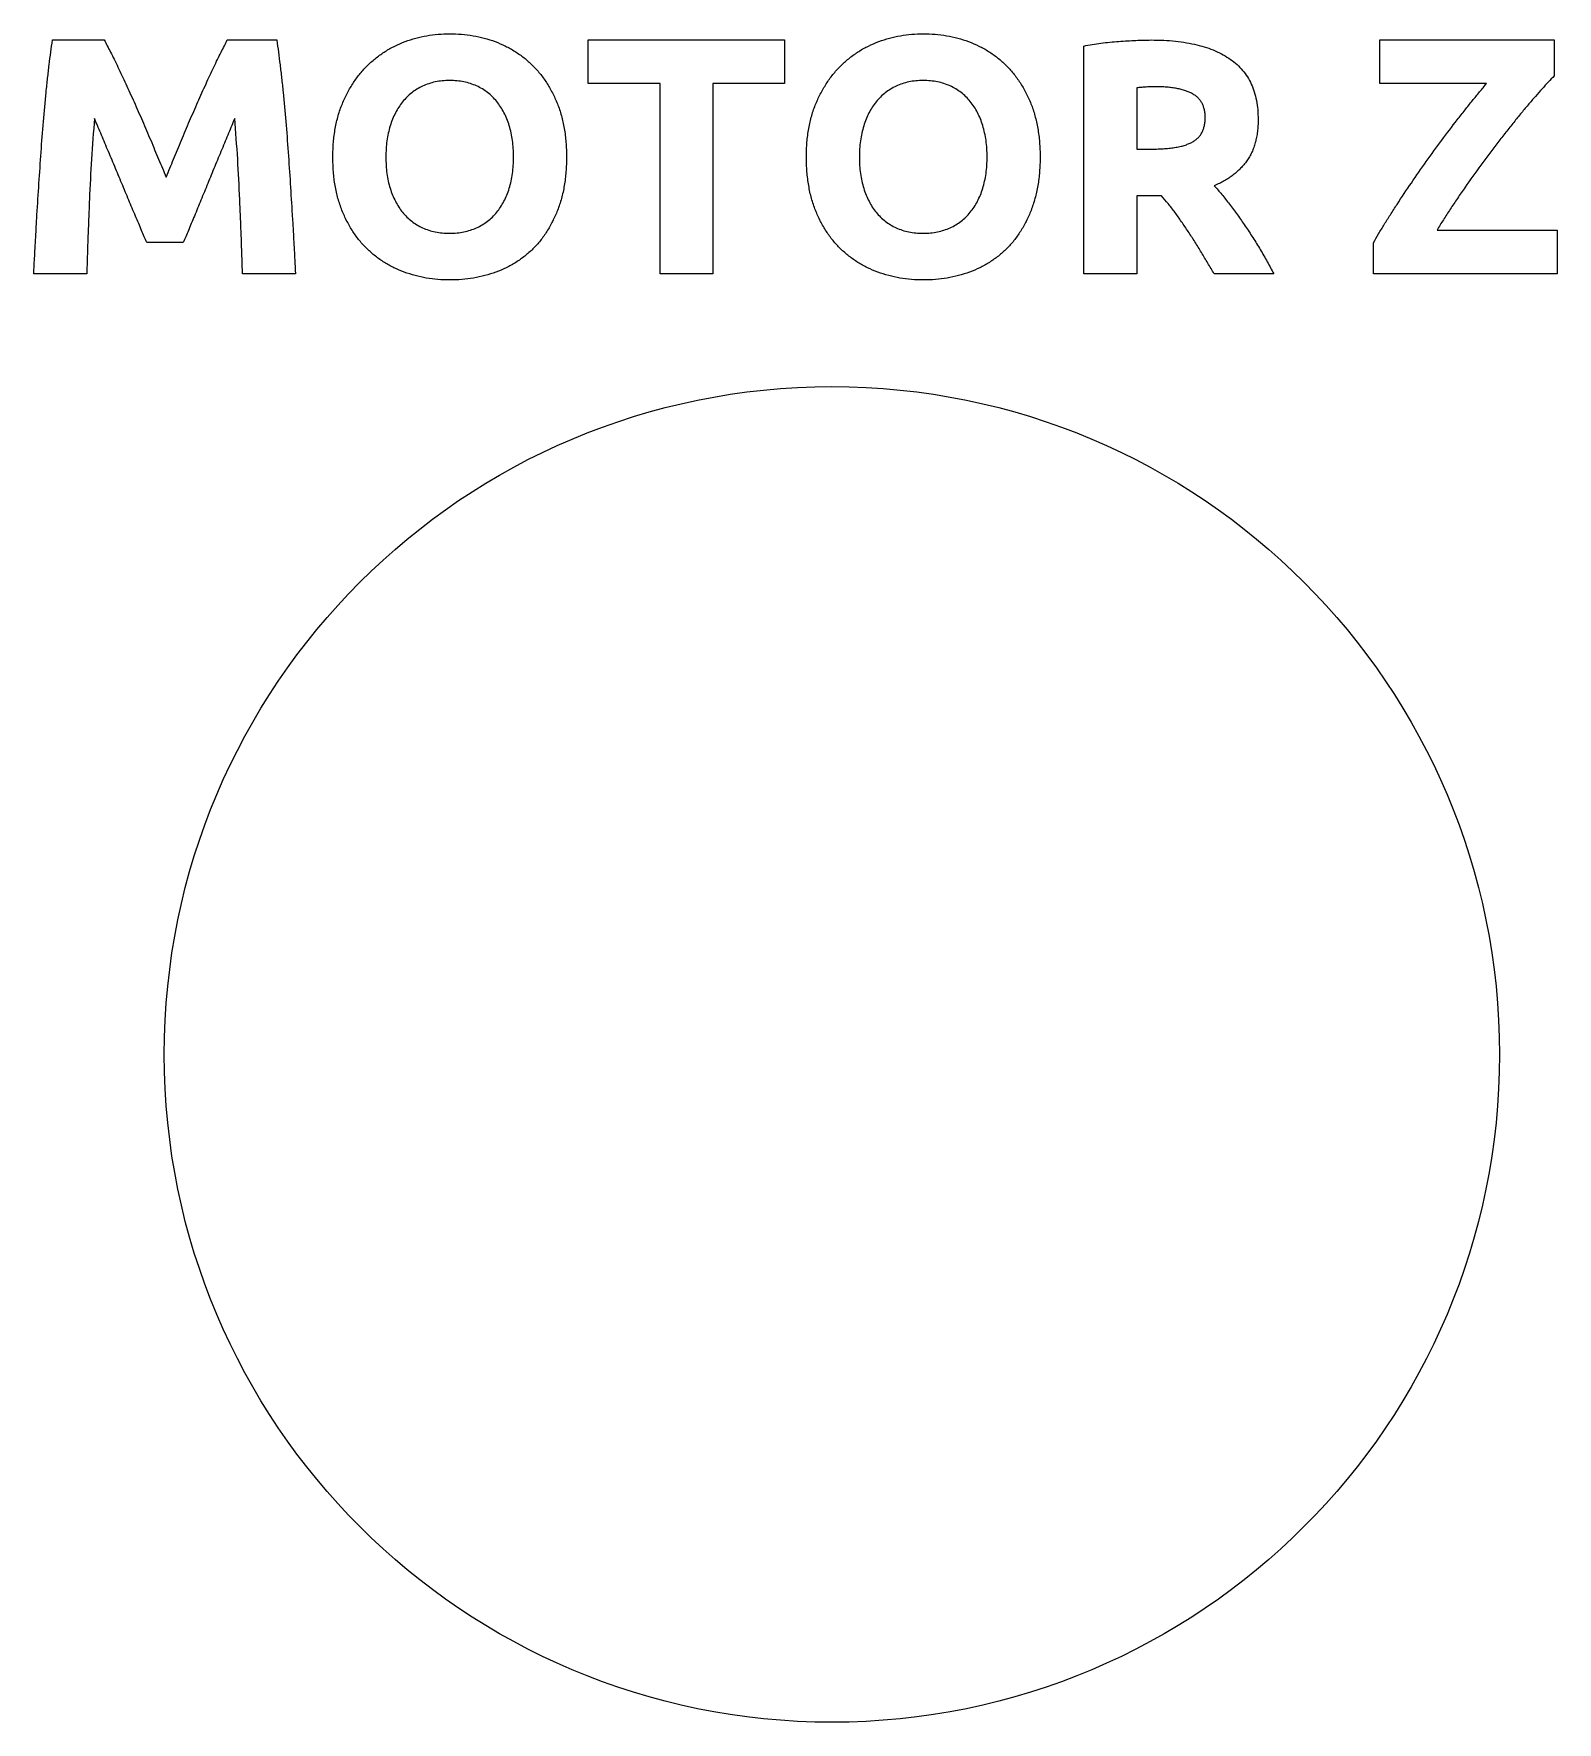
# Model space of a CAD drawing. Header units: millimetres. Extents: x 0 to 106, y -84 to 99.
# Drawn here: x 56.04 to 78.86, y 40.21 to 65.49 of the extents above; entities that cross this region are included whole.
import ezdxf

# ---------------------------------------------------------------- set-up
doc = ezdxf.new("R2010")
doc.units = ezdxf.units.MM
doc.layers.get('0').update_dxf_attribs({"lineweight": 5})
doc.layers.add('Layer1', color=50, linetype='Continuous', lineweight=15)

msp = doc.modelspace()

# ---------------------------------------------------------------- linework, layer by layer
for p, q in [((56.325, 65.4), (57.1, 65.4)), ((58.944, 65.4), (59.685, 65.4)), ((64.351, 65.4), (67.291, 65.4)), ((64.351, 64.747), (64.351, 65.4)), ((67.291, 65.4), (67.291, 64.747)), ((71.771, 61.9), (71.771, 65.31)), ((76.205, 65.4), (78.818, 65.4)), ((76.205, 64.747), (76.205, 65.4)), ((78.818, 65.4), (78.818, 64.863)), ((65.425, 64.747), (64.351, 64.747)), ((65.425, 61.9), (65.425, 64.747)), ((67.291, 64.747), (66.218, 64.747)), ((66.218, 64.747), (66.218, 61.9)), ((77.805, 64.747), (76.205, 64.747)), ((72.565, 64.685), (72.565, 63.767)), ((72.565, 63.767), (72.782, 63.767)), ((72.938, 63.067), (72.565, 63.067)), ((72.565, 63.067), (72.565, 61.9)), ((77.064, 62.554), (78.865, 62.553)), ((78.865, 62.553), (78.865, 61.9)), ((58.285, 62.367), (57.736, 62.367)), ((76.111, 61.9), (76.111, 62.362)), ((56.838, 61.9), (56.045, 61.9)), ((59.965, 61.9), (59.171, 61.9)), ((66.218, 61.9), (65.425, 61.9)), ((72.565, 61.9), (71.771, 61.9)), ((74.618, 61.9), (73.726, 61.9)), ((78.865, 61.9), (76.111, 61.9))]:
    msp.add_line(p, q)
for points, knots in [([(60.525, 63.648), (60.525, 63.685), (60.526, 63.758), (60.533, 63.867), (60.543, 63.972), (60.56, 64.073), (60.579, 64.172), (60.604, 64.266), (60.632, 64.358), (60.677, 64.473), (60.74, 64.61), (60.831, 64.762), (60.932, 64.901), (61.047, 65.025), (61.173, 65.135), (61.308, 65.232), (61.453, 65.312), (61.607, 65.379), (61.767, 65.429), (61.933, 65.467), (62.102, 65.489), (62.217, 65.492), (62.275, 65.493)], [0, 0, 0, 0, 0.039034, 0.07711, 0.113786, 0.149935, 0.184802, 0.219077, 0.252478, 0.285259, 0.349163, 0.410582, 0.470426, 0.529452, 0.587834, 0.645448, 0.703223, 0.761837, 0.820726, 0.879823, 0.939493, 1, 1, 1, 1]), ([(62.275, 65.493), (62.334, 65.492), (62.451, 65.489), (62.625, 65.467), (62.792, 65.429), (62.955, 65.379), (63.109, 65.312), (63.255, 65.232), (63.39, 65.136), (63.514, 65.025), (63.628, 64.901), (63.728, 64.762), (63.816, 64.61), (63.878, 64.473), (63.921, 64.358), (63.948, 64.266), (63.973, 64.172), (63.991, 64.073), (64.007, 63.972), (64.016, 63.867), (64.023, 63.758), (64.024, 63.685), (64.025, 63.648)], [0, 0, 0, 0, 0.062132, 0.12266, 0.1826, 0.241824, 0.300522, 0.35815, 0.415825, 0.473676, 0.532209, 0.5916, 0.652476, 0.715898, 0.748417, 0.781658, 0.815782, 0.850511, 0.886529, 0.923086, 0.961065, 1, 1, 1, 1]), ([(67.618, 63.648), (67.618, 63.685), (67.619, 63.758), (67.626, 63.867), (67.637, 63.972), (67.653, 64.073), (67.672, 64.172), (67.697, 64.266), (67.725, 64.358), (67.77, 64.473), (67.833, 64.61), (67.924, 64.762), (68.025, 64.901), (68.14, 65.025), (68.266, 65.135), (68.401, 65.232), (68.546, 65.312), (68.7, 65.379), (68.861, 65.429), (69.026, 65.467), (69.196, 65.489), (69.31, 65.492), (69.368, 65.493)], [0, 0, 0, 0, 0.039034, 0.07711, 0.113786, 0.149935, 0.184802, 0.219077, 0.252478, 0.285259, 0.349163, 0.410582, 0.470426, 0.529452, 0.587834, 0.645448, 0.703223, 0.761837, 0.820726, 0.879823, 0.939493, 1, 1, 1, 1]), ([(69.368, 65.493), (69.427, 65.492), (69.544, 65.489), (69.718, 65.467), (69.886, 65.429), (70.048, 65.379), (70.202, 65.312), (70.348, 65.232), (70.483, 65.136), (70.608, 65.025), (70.721, 64.901), (70.821, 64.762), (70.91, 64.61), (70.971, 64.473), (71.014, 64.358), (71.041, 64.266), (71.066, 64.172), (71.084, 64.073), (71.1, 63.972), (71.11, 63.867), (71.117, 63.758), (71.118, 63.685), (71.118, 63.648)], [0, 0, 0, 0, 0.062132, 0.12266, 0.1826, 0.241824, 0.300522, 0.35815, 0.415825, 0.473676, 0.532209, 0.5916, 0.652476, 0.715898, 0.748417, 0.781658, 0.815782, 0.850511, 0.886529, 0.923086, 0.961065, 1, 1, 1, 1]), ([(56.045, 61.9), (56.048, 61.97), (56.056, 62.113), (56.067, 62.33), (56.08, 62.555), (56.097, 62.863), (56.123, 63.252), (56.153, 63.718), (56.188, 64.173), (56.221, 64.543), (56.252, 64.827), (56.275, 65.027), (56.299, 65.217), (56.316, 65.34), (56.325, 65.4)], [0, 0, 0, 0, 0.060078, 0.122033, 0.186072, 0.251988, 0.385748, 0.519328, 0.650306, 0.776217, 0.836558, 0.894034, 0.948444, 1, 1, 1, 1]), ([(57.1, 65.4), (57.116, 65.371), (57.148, 65.31), (57.198, 65.214), (57.251, 65.108), (57.327, 64.95), (57.427, 64.738), (57.549, 64.469), (57.674, 64.187), (57.795, 63.901), (57.913, 63.62), (57.99, 63.436), (58.028, 63.347)], [0, 0, 0, 0, 0.04356, 0.091598, 0.144406, 0.201559, 0.324571, 0.456756, 0.594356, 0.734369, 0.871241, 1, 1, 1, 1]), ([(58.028, 63.347), (58.065, 63.436), (58.141, 63.62), (58.257, 63.901), (58.378, 64.187), (58.5, 64.469), (58.622, 64.737), (58.72, 64.95), (58.796, 65.107), (58.849, 65.214), (58.898, 65.31), (58.929, 65.371), (58.944, 65.4)], [0, 0, 0, 0, 0.128766, 0.265662, 0.4057, 0.543184, 0.675499, 0.798481, 0.855749, 0.908518, 0.956503, 1, 1, 1, 1]), ([(59.685, 65.4), (59.693, 65.34), (59.71, 65.217), (59.734, 65.027), (59.758, 64.827), (59.787, 64.543), (59.821, 64.174), (59.856, 63.718), (59.887, 63.252), (59.911, 62.863), (59.93, 62.555), (59.942, 62.33), (59.954, 62.113), (59.961, 61.97), (59.965, 61.9)], [0, 0, 0, 0, 0.051556, 0.105966, 0.163442, 0.223762, 0.349693, 0.480671, 0.614252, 0.747999, 0.813927, 0.877967, 0.939922, 1, 1, 1, 1]), ([(71.771, 65.31), (71.857, 65.325), (72.031, 65.357), (72.251, 65.377), (72.426, 65.388), (72.551, 65.395), (72.669, 65.399), (72.745, 65.4), (72.782, 65.4)], [0, 0, 0, 0, 0.257546, 0.521538, 0.651714, 0.775316, 0.89091, 1, 1, 1, 1]), ([(72.782, 65.4), (72.845, 65.399), (72.967, 65.398), (73.144, 65.384), (73.31, 65.361), (73.465, 65.33), (73.609, 65.29), (73.741, 65.24), (73.862, 65.18), (73.971, 65.112), (74.069, 65.035), (74.154, 64.947), (74.226, 64.849), (74.284, 64.74), (74.329, 64.621), (74.362, 64.493), (74.381, 64.354), (74.383, 64.259), (74.385, 64.209)], [0, 0, 0, 0, 0.0827, 0.160808, 0.234544, 0.30355, 0.368872, 0.430946, 0.489849, 0.546134, 0.600635, 0.653897, 0.707097, 0.760575, 0.816161, 0.874065, 0.934884, 1, 1, 1, 1]), ([(62.275, 64.793), (62.237, 64.792), (62.165, 64.791), (62.06, 64.774), (61.961, 64.748), (61.868, 64.712), (61.783, 64.665), (61.705, 64.61), (61.633, 64.547), (61.568, 64.475), (61.51, 64.396), (61.461, 64.309), (61.416, 64.214), (61.381, 64.112), (61.353, 64.004), (61.332, 63.89), (61.321, 63.771), (61.319, 63.689), (61.318, 63.648)], [0, 0, 0, 0, 0.066405, 0.129134, 0.189711, 0.248484, 0.305717, 0.36237, 0.4189, 0.476296, 0.534311, 0.593735, 0.655419, 0.719728, 0.786087, 0.854804, 0.925815, 1, 1, 1, 1]), ([(63.231, 63.648), (63.23, 63.69), (63.228, 63.773), (63.217, 63.894), (63.197, 64.008), (63.168, 64.117), (63.133, 64.22), (63.089, 64.314), (63.039, 64.401), (62.981, 64.48), (62.916, 64.552), (62.844, 64.615), (62.764, 64.668), (62.678, 64.714), (62.585, 64.749), (62.487, 64.775), (62.383, 64.791), (62.311, 64.792), (62.275, 64.793)], [0, 0, 0, 0, 0.075388, 0.14717, 0.216224, 0.282916, 0.347143, 0.408747, 0.468311, 0.526251, 0.582962, 0.639745, 0.696191, 0.75391, 0.812853, 0.872822, 0.934978, 1, 1, 1, 1]), ([(69.368, 64.793), (69.331, 64.792), (69.258, 64.791), (69.153, 64.774), (69.054, 64.748), (68.962, 64.712), (68.876, 64.665), (68.798, 64.61), (68.726, 64.547), (68.661, 64.475), (68.603, 64.396), (68.554, 64.309), (68.509, 64.214), (68.475, 64.112), (68.446, 64.004), (68.426, 63.89), (68.414, 63.771), (68.412, 63.689), (68.411, 63.648)], [0, 0, 0, 0, 0.066405, 0.129134, 0.189711, 0.248484, 0.305717, 0.36237, 0.4189, 0.476296, 0.534311, 0.593735, 0.655419, 0.719728, 0.786087, 0.854804, 0.925815, 1, 1, 1, 1]), ([(70.325, 63.648), (70.324, 63.69), (70.322, 63.773), (70.31, 63.894), (70.29, 64.008), (70.261, 64.117), (70.226, 64.22), (70.182, 64.314), (70.132, 64.401), (70.074, 64.48), (70.009, 64.552), (69.937, 64.615), (69.857, 64.668), (69.771, 64.714), (69.679, 64.749), (69.58, 64.775), (69.476, 64.791), (69.404, 64.792), (69.368, 64.793)], [0, 0, 0, 0, 0.075388, 0.14717, 0.216224, 0.282916, 0.347143, 0.408747, 0.468311, 0.526251, 0.582962, 0.639745, 0.696191, 0.75391, 0.812853, 0.872822, 0.934978, 1, 1, 1, 1]), ([(76.111, 62.362), (76.137, 62.407), (76.189, 62.499), (76.274, 62.64), (76.367, 62.787), (76.501, 62.995), (76.681, 63.261), (76.902, 63.581), (77.131, 63.897), (77.326, 64.153), (77.481, 64.35), (77.592, 64.49), (77.7, 64.621), (77.771, 64.706), (77.805, 64.747)], [0, 0, 0, 0, 0.052538, 0.10861, 0.168027, 0.231226, 0.362587, 0.496249, 0.630336, 0.762018, 0.826032, 0.886972, 0.945193, 1, 1, 1, 1]), ([(78.818, 64.863), (78.789, 64.833), (78.728, 64.77), (78.635, 64.667), (78.533, 64.552), (78.426, 64.426), (78.312, 64.291), (78.197, 64.147), (78.079, 63.999), (77.919, 63.792), (77.719, 63.524), (77.522, 63.251), (77.37, 63.031), (77.262, 62.869), (77.16, 62.711), (77.095, 62.606), (77.064, 62.554)], [0, 0, 0, 0, 0.0427979, 0.0906137, 0.1432645, 0.2011376, 0.2622842, 0.3254968, 0.3909052, 0.4582045, 0.5959517, 0.7362903, 0.8055917, 0.8725848, 0.9374265, 1, 1, 1, 1]), ([(72.841, 64.7), (72.814, 64.7), (72.764, 64.699), (72.692, 64.695), (72.627, 64.69), (72.585, 64.686), (72.565, 64.685)], [0, 0, 0, 0, 0.2871058, 0.5455298, 0.7780146, 1, 1, 1, 1]), ([(73.591, 64.241), (73.591, 64.261), (73.59, 64.299), (73.581, 64.356), (73.565, 64.407), (73.545, 64.455), (73.518, 64.497), (73.485, 64.535), (73.446, 64.568), (73.4, 64.596), (73.35, 64.621), (73.294, 64.642), (73.232, 64.66), (73.165, 64.675), (73.092, 64.686), (73.013, 64.694), (72.929, 64.699), (72.871, 64.7), (72.841, 64.7)], [0, 0, 0, 0, 0.059895, 0.116749, 0.170066, 0.221031, 0.270608, 0.320778, 0.371502, 0.424323, 0.480442, 0.539787, 0.604426, 0.673113, 0.746997, 0.82547, 0.910253, 1, 1, 1, 1]), ([(56.954, 64.226), (56.938, 64.023), (56.908, 63.619), (56.881, 63.115), (56.867, 62.721), (56.855, 62.437), (56.846, 62.165), (56.841, 61.987), (56.838, 61.9)], [0, 0, 0, 0, 0.262388, 0.522277, 0.649163, 0.771032, 0.887873, 1, 1, 1, 1]), ([(57.736, 62.367), (57.723, 62.396), (57.698, 62.456), (57.659, 62.551), (57.615, 62.655), (57.551, 62.806), (57.467, 63.006), (57.363, 63.253), (57.258, 63.507), (57.168, 63.717), (57.098, 63.884), (57.048, 64.003), (57, 64.116), (56.969, 64.19), (56.954, 64.226)], [0, 0, 0, 0, 0.046663, 0.097552, 0.153281, 0.21371, 0.341879, 0.475555, 0.61265, 0.749693, 0.816768, 0.881089, 0.941991, 1, 1, 1, 1]), ([(59.055, 64.226), (59.04, 64.19), (59.009, 64.117), (58.963, 64.003), (58.912, 63.884), (58.844, 63.717), (58.755, 63.506), (58.652, 63.253), (58.55, 63.006), (58.468, 62.806), (58.405, 62.655), (58.362, 62.551), (58.322, 62.456), (58.297, 62.396), (58.285, 62.367)], [0, 0, 0, 0, 0.058138, 0.118896, 0.183361, 0.250445, 0.387373, 0.524498, 0.658055, 0.786233, 0.846656, 0.902369, 0.953372, 1, 1, 1, 1]), ([(59.171, 61.9), (59.169, 61.987), (59.163, 62.165), (59.154, 62.437), (59.143, 62.721), (59.126, 63.115), (59.102, 63.619), (59.071, 64.023), (59.055, 64.226)], [0, 0, 0, 0, 0.112127, 0.228968, 0.350838, 0.477738, 0.737611, 1, 1, 1, 1]), ([(72.782, 63.767), (72.817, 63.767), (72.884, 63.767), (72.981, 63.772), (73.071, 63.781), (73.152, 63.793), (73.227, 63.806), (73.293, 63.826), (73.351, 63.848), (73.403, 63.872), (73.448, 63.902), (73.486, 63.936), (73.52, 63.975), (73.546, 64.02), (73.566, 64.068), (73.581, 64.121), (73.59, 64.179), (73.591, 64.22), (73.591, 64.241)], [0, 0, 0, 0, 0.098107, 0.188836, 0.272348, 0.34942, 0.420229, 0.484047, 0.542252, 0.595265, 0.64439, 0.692139, 0.739503, 0.78717, 0.83601, 0.886916, 0.941351, 1, 1, 1, 1]), ([(74.385, 64.209), (74.384, 64.178), (74.382, 64.118), (74.376, 64.029), (74.361, 63.945), (74.344, 63.865), (74.319, 63.79), (74.292, 63.718), (74.256, 63.653), (74.217, 63.59), (74.171, 63.532), (74.122, 63.478), (74.068, 63.426), (74.009, 63.378), (73.946, 63.332), (73.877, 63.291), (73.805, 63.252), (73.754, 63.229), (73.728, 63.218)], [0, 0, 0, 0, 0.072755, 0.142846, 0.209587, 0.27362, 0.33555, 0.395413, 0.453817, 0.511478, 0.568629, 0.626597, 0.685317, 0.744702, 0.805873, 0.86833, 0.933134, 1, 1, 1, 1]), ([(62.275, 61.807), (62.215, 61.808), (62.098, 61.811), (61.925, 61.833), (61.757, 61.871), (61.595, 61.921), (61.44, 61.987), (61.295, 62.067), (61.159, 62.162), (61.035, 62.272), (60.921, 62.395), (60.821, 62.533), (60.733, 62.685), (60.671, 62.822), (60.628, 62.937), (60.601, 63.029), (60.576, 63.123), (60.558, 63.222), (60.542, 63.323), (60.533, 63.429), (60.526, 63.537), (60.525, 63.611), (60.525, 63.648)], [0, 0, 0, 0, 0.061938, 0.122777, 0.182526, 0.24205, 0.300704, 0.358389, 0.415972, 0.473542, 0.531943, 0.591186, 0.65212, 0.715372, 0.747923, 0.781195, 0.815353, 0.850365, 0.886166, 0.923012, 0.961028, 1, 1, 1, 1]), ([(61.318, 63.648), (61.319, 63.605), (61.321, 63.523), (61.332, 63.402), (61.352, 63.287), (61.381, 63.18), (61.416, 63.079), (61.461, 62.986), (61.51, 62.898), (61.568, 62.819), (61.633, 62.748), (61.705, 62.686), (61.783, 62.632), (61.868, 62.586), (61.961, 62.55), (62.06, 62.525), (62.165, 62.509), (62.237, 62.508), (62.275, 62.507)], [0, 0, 0, 0, 0.075546, 0.147478, 0.216678, 0.282671, 0.346214, 0.407554, 0.46665, 0.524712, 0.581834, 0.638125, 0.694575, 0.751648, 0.81031, 0.870826, 0.933541, 1, 1, 1, 1]), ([(62.275, 62.507), (62.311, 62.508), (62.383, 62.509), (62.487, 62.525), (62.585, 62.551), (62.678, 62.586), (62.764, 62.632), (62.843, 62.686), (62.916, 62.748), (62.981, 62.82), (63.038, 62.899), (63.089, 62.985), (63.133, 63.079), (63.168, 63.18), (63.197, 63.287), (63.217, 63.402), (63.228, 63.523), (63.23, 63.605), (63.231, 63.648)], [0, 0, 0, 0, 0.0651822, 0.1274913, 0.1876088, 0.2466973, 0.3045582, 0.3613872, 0.418027, 0.4748777, 0.5329611, 0.5922963, 0.6536593, 0.7172258, 0.7832424, 0.8524675, 0.924426, 1, 1, 1, 1]), ([(64.025, 63.648), (64.024, 63.611), (64.023, 63.537), (64.016, 63.429), (64.007, 63.323), (63.992, 63.222), (63.973, 63.123), (63.95, 63.028), (63.922, 62.937), (63.881, 62.822), (63.82, 62.685), (63.734, 62.534), (63.636, 62.395), (63.525, 62.271), (63.402, 62.163), (63.268, 62.067), (63.122, 61.987), (62.967, 61.921), (62.802, 61.871), (62.632, 61.833), (62.455, 61.811), (62.335, 61.808), (62.275, 61.807)], [0, 0, 0, 0, 0.038894, 0.076833, 0.113605, 0.149297, 0.18424, 0.218267, 0.251473, 0.283871, 0.346683, 0.407243, 0.46592, 0.523691, 0.580764, 0.63761, 0.695401, 0.754172, 0.814062, 0.874683, 0.936409, 1, 1, 1, 1]), ([(69.368, 61.807), (69.309, 61.808), (69.192, 61.811), (69.018, 61.833), (68.851, 61.871), (68.688, 61.921), (68.533, 61.987), (68.388, 62.067), (68.253, 62.162), (68.128, 62.272), (68.014, 62.395), (67.914, 62.533), (67.827, 62.685), (67.764, 62.822), (67.722, 62.937), (67.694, 63.029), (67.67, 63.123), (67.652, 63.222), (67.636, 63.323), (67.626, 63.429), (67.619, 63.537), (67.618, 63.611), (67.618, 63.648)], [0, 0, 0, 0, 0.061938, 0.122777, 0.182526, 0.24205, 0.300704, 0.358389, 0.415972, 0.473542, 0.531943, 0.591186, 0.65212, 0.715372, 0.747923, 0.781195, 0.815353, 0.850365, 0.886166, 0.923012, 0.961028, 1, 1, 1, 1]), ([(68.411, 63.648), (68.412, 63.605), (68.414, 63.523), (68.426, 63.402), (68.446, 63.287), (68.474, 63.18), (68.51, 63.079), (68.554, 62.986), (68.603, 62.898), (68.661, 62.819), (68.726, 62.748), (68.798, 62.686), (68.877, 62.632), (68.962, 62.586), (69.054, 62.55), (69.153, 62.525), (69.258, 62.509), (69.331, 62.508), (69.368, 62.507)], [0, 0, 0, 0, 0.075546, 0.147478, 0.216678, 0.282671, 0.346214, 0.407554, 0.46665, 0.524712, 0.581834, 0.638125, 0.694575, 0.751648, 0.81031, 0.870826, 0.933541, 1, 1, 1, 1]), ([(69.368, 62.507), (69.404, 62.508), (69.476, 62.509), (69.58, 62.525), (69.679, 62.551), (69.771, 62.586), (69.858, 62.632), (69.937, 62.686), (70.01, 62.748), (70.074, 62.82), (70.132, 62.899), (70.182, 62.985), (70.226, 63.079), (70.261, 63.18), (70.29, 63.287), (70.31, 63.402), (70.322, 63.523), (70.324, 63.605), (70.325, 63.648)], [0, 0, 0, 0, 0.065182, 0.127491, 0.187609, 0.246697, 0.304558, 0.361387, 0.418027, 0.474878, 0.532961, 0.592296, 0.653659, 0.717226, 0.783242, 0.852468, 0.924426, 1, 1, 1, 1]), ([(71.118, 63.648), (71.118, 63.611), (71.117, 63.537), (71.11, 63.429), (71.1, 63.323), (71.085, 63.222), (71.066, 63.123), (71.043, 63.028), (71.015, 62.937), (70.974, 62.822), (70.914, 62.685), (70.827, 62.534), (70.729, 62.395), (70.618, 62.271), (70.495, 62.163), (70.361, 62.067), (70.216, 61.987), (70.06, 61.921), (69.896, 61.871), (69.725, 61.833), (69.549, 61.811), (69.429, 61.808), (69.368, 61.807)], [0, 0, 0, 0, 0.038894, 0.076833, 0.113605, 0.149297, 0.18424, 0.218267, 0.251473, 0.283871, 0.346683, 0.407243, 0.46592, 0.523691, 0.580764, 0.63761, 0.695401, 0.754172, 0.814062, 0.874683, 0.936409, 1, 1, 1, 1]), ([(73.728, 63.218), (73.765, 63.175), (73.844, 63.085), (73.958, 62.938), (74.076, 62.78), (74.192, 62.614), (74.307, 62.441), (74.417, 62.262), (74.521, 62.081), (74.586, 61.96), (74.618, 61.9)], [0, 0, 0, 0, 0.107386, 0.2249978, 0.3498985, 0.4773326, 0.6077772, 0.740465, 0.8724592, 1, 1, 1, 1]), ([(73.726, 61.9), (73.695, 61.953), (73.631, 62.059), (73.535, 62.218), (73.439, 62.377), (73.338, 62.53), (73.238, 62.678), (73.139, 62.818), (73.04, 62.948), (72.971, 63.028), (72.938, 63.067)], [0, 0, 0, 0, 0.130822, 0.2630633, 0.3958416, 0.5262295, 0.653175, 0.7751566, 0.891006, 1, 1, 1, 1])]:
    msp.add_open_spline(points, degree=3, knots=knots)
at = {"layer": 'Layer1'}
msp.add_circle((68, 50.21), 10, dxfattribs=at)

doc.saveas('drawing.dxf')
